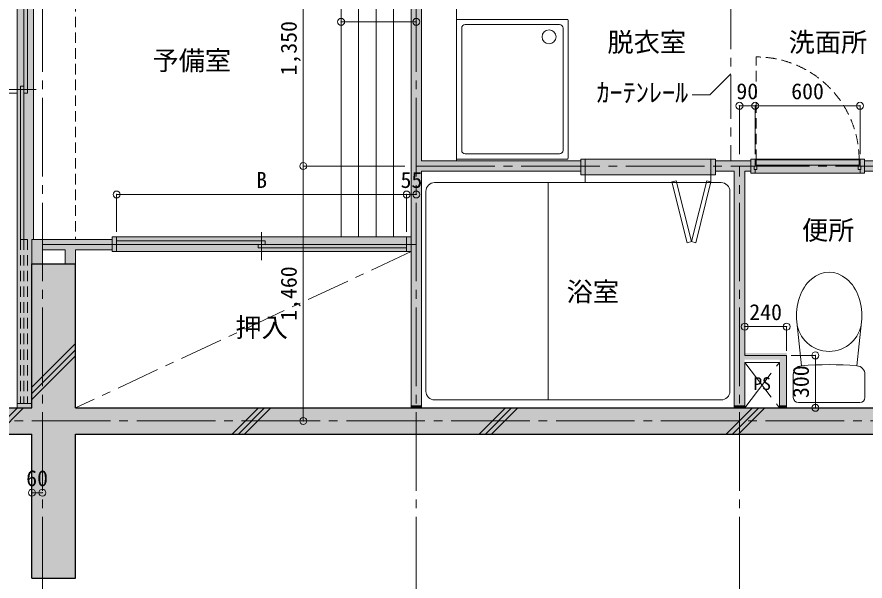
# Model space of a CAD drawing. Units: millimetres at full size, sheet at 1:50. Extents: x -9674 to 9699, y -6794 to 6791.
# Drawn here: x -3178 to 1676, y -4167 to -936 of the extents above; entities that cross this region are included whole.
import ezdxf
from ezdxf.enums import TextEntityAlignment as Align

# ---------------------------------------------------------------- set-up
doc = ezdxf.new("R2010")
doc.units = ezdxf.units.MM
doc.header["$LTSCALE"] = 50
doc.header["$PDMODE"] = 32
doc.header["$PDSIZE"] = 40
for name, pattern in [('CHAIN1', [8, 5, -1, 1, -1]), ('CHAIN2', [12, 9, -1, 1, -1]), ('DASHED1', [1.8, 1.2, -0.6])]:
    doc.linetypes.add(name, pattern=pattern)
for name, color, linetype, lineweight in [('1-0_芯', 7, 'CHAIN2', 9), ('1-1_躯体', 2, 'Continuous', 25), ('1-2_間仕切', 3, 'Continuous', 18), ('1-3_建具', 3, 'Continuous', 18), ('1-4_仕上げ', 4, 'Continuous', 9), ('1-5_設備', 7, 'Continuous', 9), ('1-7_その他', 7, 'DASHED1', 9), ('1-8_ハッチ', 4, 'Continuous', 9), ('1-A_文字', 7, 'Continuous', 9), ('1-B_寸法', 7, 'Continuous', 9), ('1-C_梁', 7, 'DASHED1', 9), ('1-D_記号', 7, 'CHAIN1', 9)]:
    doc.layers.add(name, color=color, linetype=linetype, lineweight=lineweight)
doc.layers.add('4-0', color=1, linetype='Continuous')
doc.layers.add('4-2', color=4, linetype='Continuous')
doc.styles.add('ＭＳ ゴシック', font='')
doc.styles.get('ＭＳ ゴシック').set_extended_font_data('MS Gothic')

msp = doc.modelspace()

# ---------------------------------------------------------------- linework, layer by layer
at = {"layer": '1-0_芯'}
for p, q in [((-3032.5, -4250.06), (-3032.5, 4219.94)), ((-892.5, -4250.06), (-892.5, 4219.94)), ((-892.5, -1790.06), (2286.5, -1790.06)), ((957.5, -4250.06), (957.5, -1790.06)), ((-3032.5, -2240.06), (-892.5, -2240.06)), ((-8492.5, -3250.06), (8517.5, -3250.06))]:
    msp.add_line(p, q, dxfattribs=at)
at = {"layer": '1-1_躯体'}
for p, q in [((-3092.5, -3175.06), (-3092.5, -2350.06)), ((-3092.5, -2350.06), (-2842.5, -2350.06)), ((-2842.5, -3175.06), (-2842.5, -2350.06)), ((-6692.5, -3175.06), (-3092.5, -3175.06)), ((-2842.5, -3175.06), (1857.5, -3175.06)), ((-6692.5, -3325.06), (-3092.5, -3325.06)), ((-3092.5, -4150.06), (-3092.5, -3325.06)), ((-2842.5, -4150.06), (-2842.5, -3325.06)), ((-2842.5, -3325.06), (1857.5, -3325.06)), ((-3092.5, -4150.06), (-2842.5, -4150.06))]:
    msp.add_line(p, q, dxfattribs=at)
at = {"layer": '1-2_間仕切'}
for p, q in [((-922.5, -3175.06), (-922.5, -470.06)), ((-862.5, -1760.06), (-862.5, -470.06)), ((49.5, -1760.06), (-862.5, -1760.06)), ((819.5, -1760.06), (1022.5, -1760.06)), ((1672.5, -1760.06), (2260, -1760.06)), ((49.5, -1820.06), (-862.5, -1820.06)), ((-862.5, -3175.06), (-862.5, -1820.06)), ((819.5, -1820.06), (927.5, -1820.06)), ((927.5, -3175.06), (927.5, -1820.06)), ((987.5, -1820.06), (1022.5, -1820.06)), ((987.5, -2875.06), (987.5, -1820.06)), ((1672.5, -1820.06), (2060, -1820.06)), ((-3092.5, -2210.06), (-2642.5, -2210.06)), ((-3092.5, -2350.06), (-3092.5, -2210.06)), ((-2642.5, -2210.06), (-2632.5, -2210.06)), ((-3032.5, -2350.06), (-3032.5, -2270.06)), ((-3032.5, -2270.06), (-2902.5, -2270.06)), ((-2902.5, -2350.06), (-2902.5, -2270.06)), ((-2842.5, -2270.06), (-2632.5, -2270.06)), ((-2842.5, -2350.06), (-2842.5, -2270.06)), ((987.5, -2875.06), (1227.5, -2875.06)), ((1227.5, -3175.06), (1227.5, -2875.06)), ((987.5, -2915.06), (1187.5, -2915.06)), ((987.5, -3175.06), (987.5, -2915.06)), ((1187.5, -3175.06), (1187.5, -2915.06))]:
    msp.add_line(p, q, dxfattribs=at)
at = {"layer": '1-2_間仕切', "color": 7, "lineweight": 9}
msp.add_line((1047.5, -1750.06), (1647.5, -1750.06), dxfattribs=at)
at = {"layer": '1-3_建具', "color": 7, "lineweight": 9}
for p, q in [((-3177.5, -3150.06), (-3177.5, -495.06)), ((-3082.5, -2210.06), (-3082.5, -495.06)), ((-3228.33, -1352.56), (-3068.33, -1352.56)), ((49.5, -1750.06), (74.5, -1750.06)), ((49.5, -1750.06), (49.5, -1840.06)), ((74.5, -1750.06), (794.5, -1750.06)), ((74.5, -1840.06), (74.5, -1750.06)), ((794.5, -1750.06), (819.5, -1750.06)), ((794.5, -1750.06), (794.5, -1840.06)), ((819.5, -1840.06), (819.5, -1750.06)), ((49.5, -1840.06), (74.5, -1840.06)), ((74.5, -1840.06), (794.5, -1840.06)), ((794.5, -1840.06), (819.5, -1840.06)), ((1647.5, -1830.06), (1047.5, -1830.06)), ((595.62, -1874), (571.37, -1880.06)), ((571.37, -1880.06), (658.68, -2229.31)), ((571.37, -1880.06), (658.68, -2229.31)), ((571.37, -1880.06), (658.68, -2229.31)), ((571.37, -1880.06), (658.68, -2229.31)), ((682.93, -2223.25), (595.62, -1874)), ((682.93, -2223.25), (770.25, -1874)), ((794.5, -1880.06), (707.19, -2229.31)), ((794.5, -1880.06), (707.19, -2229.31)), ((794.5, -1880.06), (707.19, -2229.31)), ((794.5, -1880.06), (707.19, -2229.31)), ((770.25, -1874), (794.5, -1880.06)), ((-1777.5, -2329.23), (-1777.5, -2169.23)), ((-947.5, -2195.06), (-2607.5, -2195.06)), ((682.93, -2223.25), (658.68, -2229.31)), ((682.93, -2223.25), (707.19, -2229.31)), ((-2607.5, -2280.06), (-947.5, -2280.06))]:
    msp.add_line(p, q, dxfattribs=at)
at = {"layer": '1-3_建具'}
for p, q in [((-3138.33, -495.06), (-3138.33, -1372.56)), ((-3118.33, -1372.56), (-3118.33, -495.06)), ((-3158.33, -1332.56), (-3138.33, -1332.56)), ((-3158.33, -2210.06), (-3158.33, -1332.56)), ((-3138.33, -1332.56), (-3138.33, -2210.06)), ((-3138.33, -1372.56), (-3118.33, -1372.56)), ((1022.5, -1750.06), (1047.5, -1750.06)), ((1022.5, -1750.06), (1022.5, -1830.06)), ((1047.5, -1790.06), (1047.5, -1750.06)), ((1052.5, -1755.06), (1052.5, -1785.06)), ((1642.5, -1755.06), (1052.5, -1755.06)), ((1052.5, -1785.06), (1642.5, -1785.06)), ((1057.5, -1790.06), (1057.5, -1810.06)), ((1637.5, -1810.06), (1637.5, -1790.06)), ((1637.5, -1790.06), (1652.5, -1790.06)), ((1642.5, -1785.06), (1642.5, -1755.06)), ((1647.5, -1750.06), (1672.5, -1750.06)), ((1647.5, -1790.06), (1647.5, -1750.06)), ((1652.5, -1790.06), (1652.5, -1810.06)), ((1672.5, -1750.06), (1672.5, -1830.06)), ((1022.5, -1830.06), (1047.5, -1830.06)), ((1057.5, -1810.06), (1042.5, -1810.06)), ((1047.5, -1830.06), (1047.5, -1810.06)), ((1652.5, -1810.06), (1637.5, -1810.06)), ((1647.5, -1830.06), (1647.5, -1810.06)), ((1647.5, -1830.06), (1672.5, -1830.06)), ((-3138.33, -2210.06), (-3158.33, -2210.06)), ((-2632.5, -2195.06), (-2607.5, -2195.06)), ((-2632.5, -2280.06), (-2632.5, -2195.06)), ((-2607.5, -2280.06), (-2607.5, -2195.06)), ((-1757.5, -2219.23), (-2607.5, -2219.23)), ((-1757.5, -2239.23), (-1757.5, -2219.23)), ((-947.5, -2280.06), (-947.5, -2195.06)), ((-947.5, -2195.06), (-922.5, -2195.06)), ((-2632.5, -2280.06), (-2607.5, -2280.06)), ((-2607.5, -2239.23), (-1757.5, -2239.23)), ((-1797.5, -2239.23), (-947.5, -2239.23)), ((-1797.5, -2259.23), (-1797.5, -2239.23)), ((-947.5, -2259.23), (-1797.5, -2259.23)), ((-947.5, -2280.06), (-922.5, -2280.06)), ((-3092.5, -3150.06), (-3177.5, -3150.06))]:
    msp.add_line(p, q, dxfattribs=at)
at = {"layer": '1-3_建具', "color": 7, "linetype": 'DASHED1', "lineweight": 9}
msp.add_line((1052.5, -1755.06), (1052.5, -1165.06), dxfattribs=at)
at = {"layer": '1-3_建具', "linetype": 'DASHED1'}
for p, q in [((-3158.33, -2210.06), (-3158.33, -3150.06)), ((-3138.33, -2210.06), (-3138.33, -3150.06)), ((-3138.33, -2210.06), (-3118.33, -2210.06)), ((-3118.33, -2210.06), (-3118.33, -3150.06))]:
    msp.add_line(p, q, dxfattribs=at)
at = {"layer": '1-3_建具'}
for points in [[(1042.5, -1810.06), (1042.5, -1790.06), (1057.5, -1790.06)], [(-3092.5, -3175.06), (-3177.5, -3175.06), (-3177.5, -3150.06)]]:
    msp.add_lwpolyline(points, dxfattribs=at)
at = {"layer": '1-3_建具', "color": 7, "linetype": 'DASHED1', "lineweight": 9}
msp.add_arc((1052.5, -1755.06), 590, 0, 90, dxfattribs=at)
at = {"layer": '1-4_仕上げ'}
for p, q in [((-1322.5, -2195.06), (-1322.5, -470.06)), ((-1222.5, -2195.06), (-1222.5, -470.06)), ((-1122.5, -2195.06), (-1122.5, -470.06)), ((-1022.5, -2195.06), (-1022.5, -470.06)), ((-6645.5, -1371.73), (-3177.5, -1371.73))]:
    msp.add_line(p, q, dxfattribs=at)
at = {"layer": '1-5_設備'}
for p, q in [((-662.5, -1760.06), (-662.5, -470.06)), ((-27.5, -950.06), (-662.5, -950.06)), ((-22.5, -1745.06), (-22.5, -955.06)), ((-632.5, -1700.06), (-632.5, -1000.06)), ((-72.5, -980.06), (-612.5, -980.06)), ((-52.5, -1700.06), (-52.5, -1000.06)), ((-612.5, -1720.06), (-72.5, -1720.06)), ((-662.5, -1750.06), (-27.5, -1750.06)), ((74.5, -1840.06), (74.5, -1885.06)), ((794.5, -1840.06), (794.5, -1885.06)), ((852.5, -1885.06), (-787.5, -1885.06)), ((-137.5, -3130.06), (-137.5, -1885.06)), ((571.37, -1880.06), (658.68, -2229.31)), ((794.5, -1880.06), (707.19, -2229.31)), ((-837.5, -1935.06), (-837.5, -3080.06)), ((902.5, -1935.06), (902.5, -3080.06)), ((1311.84, -2933.98), (1285.19, -2682.91)), ((1629.83, -2933.98), (1656.49, -2682.91)), ((1265.84, -3115.06), (1265.84, -2983.82)), ((1675.84, -3115.06), (1675.84, -2983.82)), ((852.5, -3130.06), (-787.5, -3130.06)), ((1295.84, -3145.06), (1645.84, -3145.06))]:
    msp.add_line(p, q, dxfattribs=at)
msp.add_circle((-132.5, -1050.06), 40, dxfattribs=at)
for centre, radius, start, end in [((-27.5, -955.06), 5, 0, 90), ((-612.5, -1000.06), 20, 90, 180), ((-72.5, -1000.06), 20, 0, 90), ((-612.5, -1700.06), 20, 180, 270), ((-72.5, -1700.06), 20, 270, 0), ((-27.5, -1745.06), 5, 270, 0), ((-787.5, -1935.06), 50, 90, 180), ((852.5, -1935.06), 50, 0, 90), ((1470.84, -2665.79), 186.44, 185.26901, 354.731), ((1315.84, -2983.82), 50, 94.58409, 180), ((1470.84, -4917), 1989.39, 85.41592, 94.58409), ((1625.84, -2983.82), 50, 0, 85.41592), ((-787.5, -3080.06), 50, 180, 270), ((852.5, -3080.06), 50, 270, 0), ((1295.84, -3115.06), 30, 180, 270), ((1645.84, -3115.06), 30, 270, 0)]:
    msp.add_arc(centre, radius, start, end, dxfattribs=at)
msp.add_ellipse((1470.84, -2647.87), major_axis=(0, 250), ratio=0.75, start_param=4.5717765, end_param=7.9945944, dxfattribs=at)
at = {"layer": '1-7_その他', "color": 4, "linetype": 'CHAIN1'}
for p, q in [((-922.5, -2280.06), (-2842.5, -3175.06)), ((987.5, -3175.06), (1187.5, -2915.06)), ((987.5, -2915.06), (1187.5, -3175.06))]:
    msp.add_line(p, q, dxfattribs=at)
at = {"layer": '1-8_ハッチ'}
for p, q in [((-3092.5, -3057.14), (-2842.5, -2807.14)), ((-3092.5, -3092.5), (-2842.5, -2842.5)), ((-3092.5, -3127.86), (-2842.5, -2877.86)), ((-3325.06, -3325.06), (-3175.06, -3175.06)), ((-3289.71, -3325.06), (-3139.71, -3175.06)), ((-1946.2, -3325.06), (-1796.2, -3175.06)), ((-1910.85, -3325.06), (-1760.85, -3175.06)), ((-1875.49, -3325.06), (-1725.49, -3175.06)), ((-531.99, -3325.06), (-381.99, -3175.06)), ((-496.63, -3325.06), (-346.63, -3175.06)), ((-461.28, -3325.06), (-311.28, -3175.06)), ((882.22, -3325.06), (1032.22, -3175.06)), ((917.58, -3325.06), (1067.58, -3175.06)), ((952.93, -3325.06), (1102.93, -3175.06))]:
    msp.add_line(p, q, dxfattribs=at)
at = {"layer": '1-A_文字'}
for q in [(907.5, -1262.2), (687.56, -1382.14)]:
    msp.add_line((787.56, -1382.14), q, dxfattribs=at)
at = {"layer": '1-B_寸法'}
for p, q in [((-1539.2, -1790.06), (-1539.2, -440.06)), ((-1322.5, -964.05), (-892.5, -964.05)), ((957.5, -1721.91), (957.5, -1445.06)), ((1047.5, -1445.06), (957.5, -1445.06)), ((1047.5, -1721.91), (1047.5, -1445.06)), ((1047.5, -1445.06), (1647.5, -1445.06)), ((1647.5, -1721.91), (1647.5, -1445.06)), ((-1539.2, -3250.06), (-1539.2, -1790.06)), ((-1539.2, -1790.06), (-958.25, -1790.06)), ((-2607.5, -1953.08), (-947.5, -1953.08)), ((-2607.5, -2166.91), (-2607.5, -1953.08)), ((-947.5, -1953.08), (-892.5, -1953.08)), ((-947.5, -2166.91), (-947.5, -1953.08)), ((1253.43, -2875.06), (1392.44, -2875.06)), ((1392.44, -2875.06), (1392.44, -3175.06)), ((-3032.5, -3661.59), (-3092.5, -3661.59))]:
    msp.add_line(p, q, dxfattribs=at)
msp.add_lwpolyline([(1227.5, -2849.13), (1227.5, -2710.12), (987.5, -2710.12)], dxfattribs=at)
at = {"layer": '1-B_寸法', "color": 3}
for p in [(-1322.5, -964.05), (-892.5, -964.05), (957.5, -1445.06), (1047.5, -1445.06), (1647.5, -1445.06), (-1539.2, -1790.06), (-2607.5, -1953.08), (-947.5, -1953.08), (-892.5, -1953.08), (987.5, -2710.12), (1227.5, -2710.12), (1392.44, -2875.06), (1392.44, -3175.06), (-1539.2, -3250.06), (-3092.5, -3661.59), (-3032.5, -3661.59)]:
    msp.add_point(p, dxfattribs=at)
at = {"layer": '1-C_梁'}
msp.add_line((-2842.5, -485.06), (-2842.5, -2210.06), dxfattribs=at)
at = {"layer": '1-D_記号'}
msp.add_line((907.5, -470.06), (907.5, -1760.06), dxfattribs=at)
at = {"layer": '4-0'}
for points in [[(-2842.5, -4150.06), (-3092.5, -4150.06), (-2842.5, -2350.06), (-3092.5, -2350.06)], [(-3092.5, -3325.06), (-3092.5, -3175.06), (-6692.5, -3325.06), (-6692.5, -3175.06)], [(1857.5, -3175.06), (1857.5, -3325.06), (-2842.5, -3175.06), (-2842.5, -3325.06)]]:
    msp.add_solid(points, dxfattribs=at)
at = {"layer": '4-2'}
for points in [[(-922.5, -470.06), (-862.5, -470.06), (-922.5, -3160.06), (-862.5, -3160.06)], [(-3167.5, -3150.06), (-3177.5, -3150.06), (-3177.5, -495.06)], [(-3177.5, -495.06), (-3092.5, -2210.06), (-3092.5, -3160.06)], [(-3177.5, -495.06), (-3082.5, -2210.06), (-3092.5, -2210.06)], [(-3177.5, -495.06), (-3082.5, -495.06), (-3082.5, -2210.06)], [(-3167.5, -3150.06), (-3177.5, -495.06), (-3092.5, -3160.06)], [(-862.5, -1820.06), (-862.5, -1760.06), (49.5, -1820.06), (49.5, -1760.06)], [(49.5, -1840.06), (49.5, -1750.06), (819.5, -1840.06), (819.5, -1750.06)], [(819.5, -1820.06), (1022.5, -1820.06), (819.5, -1760.06), (1022.5, -1760.06)], [(1022.5, -1830.06), (1672.5, -1830.06), (1022.5, -1750.06), (1672.5, -1750.06)], [(1672.5, -1820.06), (2260, -1820.06), (1672.5, -1760.06), (2260, -1760.06)], [(927.5, -1820.06), (987.5, -1820.06), (927.5, -3160.06), (987.5, -3160.06)], [(-3092.5, -2210.06), (-3032.5, -2270.06), (-3032.5, -2350.06)], [(-3092.5, -2210.06), (-2642.5, -2270.06), (-3032.5, -2270.06)], [(-3032.5, -2350.06), (-3092.5, -2350.06), (-3092.5, -2210.06)], [(-3092.5, -2210.06), (-2632.5, -2270.06), (-2642.5, -2270.06)], [(-3092.5, -2210.06), (-2632.5, -2210.06), (-2632.5, -2270.06)], [(-2632.5, -2195.06), (-2632.5, -2280.06), (-922.5, -2195.06), (-922.5, -2280.06)], [(-2902.5, -2270.06), (-2842.5, -2270.06), (-2902.5, -2350.06), (-2842.5, -2350.06)], [(1227.5, -2860.06), (987.5, -2900.06), (987.5, -2860.06)], [(1227.5, -2860.06), (1187.5, -2900.06), (987.5, -2900.06)], [(1227.5, -2860.06), (1187.5, -3160.06), (1187.5, -2900.06)], [(1227.5, -2860.06), (1227.5, -3160.06), (1187.5, -3160.06)], [(-3177.5, -3150.06), (-3167.5, -3150.06), (-3177.5, -3160.06), (-3092.5, -3160.06)], [(-3177.5, -3160.06), (-3177.5, -3175.06), (-3092.5, -3160.06), (-3092.5, -3175.06)], [(-922.5, -3160.06), (-922.5, -3175.06), (-862.5, -3160.06), (-862.5, -3175.06)], [(987.5, -3160.06), (987.5, -3175.06), (927.5, -3160.06), (927.5, -3175.06)], [(1187.5, -3160.06), (1187.5, -3175.06), (1227.5, -3160.06), (1227.5, -3175.06)]]:
    msp.add_solid(points, dxfattribs=at)

# ---------------------------------------------------------------- texts
at = {"layer": '1-A_文字', "style": 'ＭＳ ゴシック'}
for s, height, p in [('脱衣室', 110, (202.25, -1168.64)), ('洗面所', 110, (1239.08, -1168.64)), ('予備室', 110, (-2402.36, -1273.51)), ('ｶｰﾃﾝﾚｰﾙ', 110, (139, -1456.8)), ('便所', 110, (1315.28, -2245.4)), ('浴室', 110, (-31.49, -2598.33)), ('押入', 110, (-1927.5, -2802.56)), ('PS', 73.31, (1037.5, -3095.06))]:
    msp.add_text(s, height=height, dxfattribs=at).set_placement(p, align=Align.BOTTOM_LEFT)
at = {"layer": '1-B_寸法', "style": 'ＭＳ ゴシック'}
for s, p in [('1,350', (-1549.2, -1271.31)), ('1,460', (-1549.2, -2676.31)), ('300', (1382.44, -3118.81))]:
    msp.add_text(s, height=91.64, rotation=90, dxfattribs=at).set_placement(p, align=Align.BOTTOM_LEFT)
for s, p in [('90', (940, -1435.06)), ('600', (1253.75, -1435.06)), ('B', (-1808.75, -1943.08)), ('55', (-982.5, -1943.08)), ('240', (1013.75, -2700.12)), ('60', (-3125, -3651.59))]:
    msp.add_text(s, height=91.64, dxfattribs=at).set_placement(p, align=Align.BOTTOM_LEFT)

doc.saveas('drawing.dxf')
